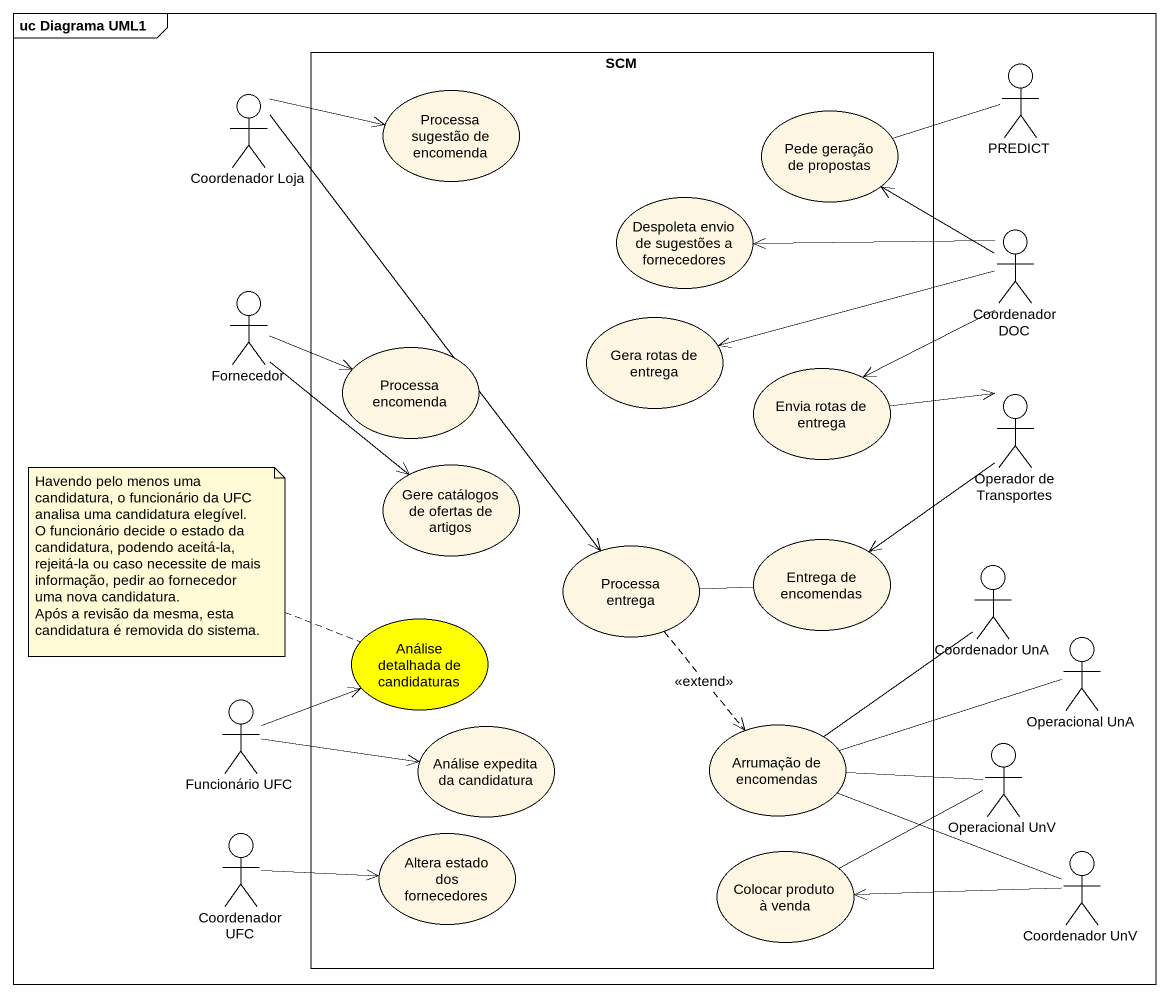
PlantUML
@startuml
mainframe uc Diagrama UML1
rectangle SCM {
  usecase "Processa sugestão de encomenda" as Processa_sugestão_de
  usecase "Pede geração de propostas" as Pede_geração_de_propostas
  usecase "Despoleta envio de sugestões a fornecedores" as Despoleta_envio_de
  usecase "Processa encomenda" as Processa_encomenda
  usecase "Gera rotas de entrega" as Gera_rotas_de_entrega
  usecase "Envia rotas de entrega" as Envia_rotas_de_entrega
  usecase "Gere catálogos de ofertas de artigos" as Gere_catálogos_de_ofertas
  usecase "Processa entrega" as Processa_entrega
  usecase "Entrega de encomendas" as Entrega_de_encomendas
  usecase "Análise detalhada de candidaturas" as Análise_detalhada_de #FFFF00
  usecase "Análise expedita da candidatura" as Análise_expedita_da
  usecase "Arrumação de encomendas" as Arrumação_de_encomendas
  usecase "Altera estado dos fornecedores" as Altera_estado_dos
  usecase "Colocar produto à venda" as Colocar_produto_à_venda
}
actor "Coordenador Loja" as Coordenador_Loja
actor PREDICT
actor "Coordenador DOC" as Coordenador_DOC
actor Fornecedor
actor "Operador de Transportes" as Operador_de_Transportes
actor "Coordenador UnA" as Coordenador_UnA
actor "Operacional UnA" as Operacional_UnA
actor "Funcionário UFC" as Funcionário_UFC
actor "Operacional UnV" as Operacional_UnV
actor "Coordenador UFC" as Coordenador_UFC
actor "Coordenador UnV" as Coordenador_UnV
Coordenador_Loja -right-> Processa_sugestão_de
Coordenador_Loja --> Processa_entrega
Pede_geração_de_propostas -right- PREDICT
Coordenador_DOC -up-> Pede_geração_de_propostas
Coordenador_DOC -left-> Despoleta_envio_de
Coordenador_DOC -left-> Gera_rotas_de_entrega
Coordenador_DOC --> Envia_rotas_de_entrega
Fornecedor -right-> Processa_encomenda
Fornecedor --> Gere_catálogos_de_ofertas
Envia_rotas_de_entrega -right-> Operador_de_Transportes
Operador_de_Transportes --> Entrega_de_encomendas
Processa_entrega ..> Arrumação_de_encomendas : <<extend>>
Entrega_de_encomendas -left- Processa_entrega
Coordenador_UnA -- Arrumação_de_encomendas
Operacional_UnA -left- Arrumação_de_encomendas
Funcionário_UFC -right-> Análise_detalhada_de
Funcionário_UFC -right-> Análise_expedita_da
Operacional_UnV -left- Arrumação_de_encomendas
Coordenador_UFC -right-> Altera_estado_dos
Colocar_produto_à_venda -right- Operacional_UnV
Coordenador_UnV -left- Arrumação_de_encomendas
Coordenador_UnV -left-> Colocar_produto_à_venda
note left of Análise_detalhada_de
  Havendo pelo menos uma candidatura, o funcionário da UFC analisa uma candidatura elegível.
  O funcionário decide o estado da candidatura, podendo aceitá-la, rejeitá-la ou caso necessite de mais informação, pedir ao fornecedor uma nova candidatura.
  Após a revisão da mesma, esta candidatura é removida do sistema.
end note
@enduml
